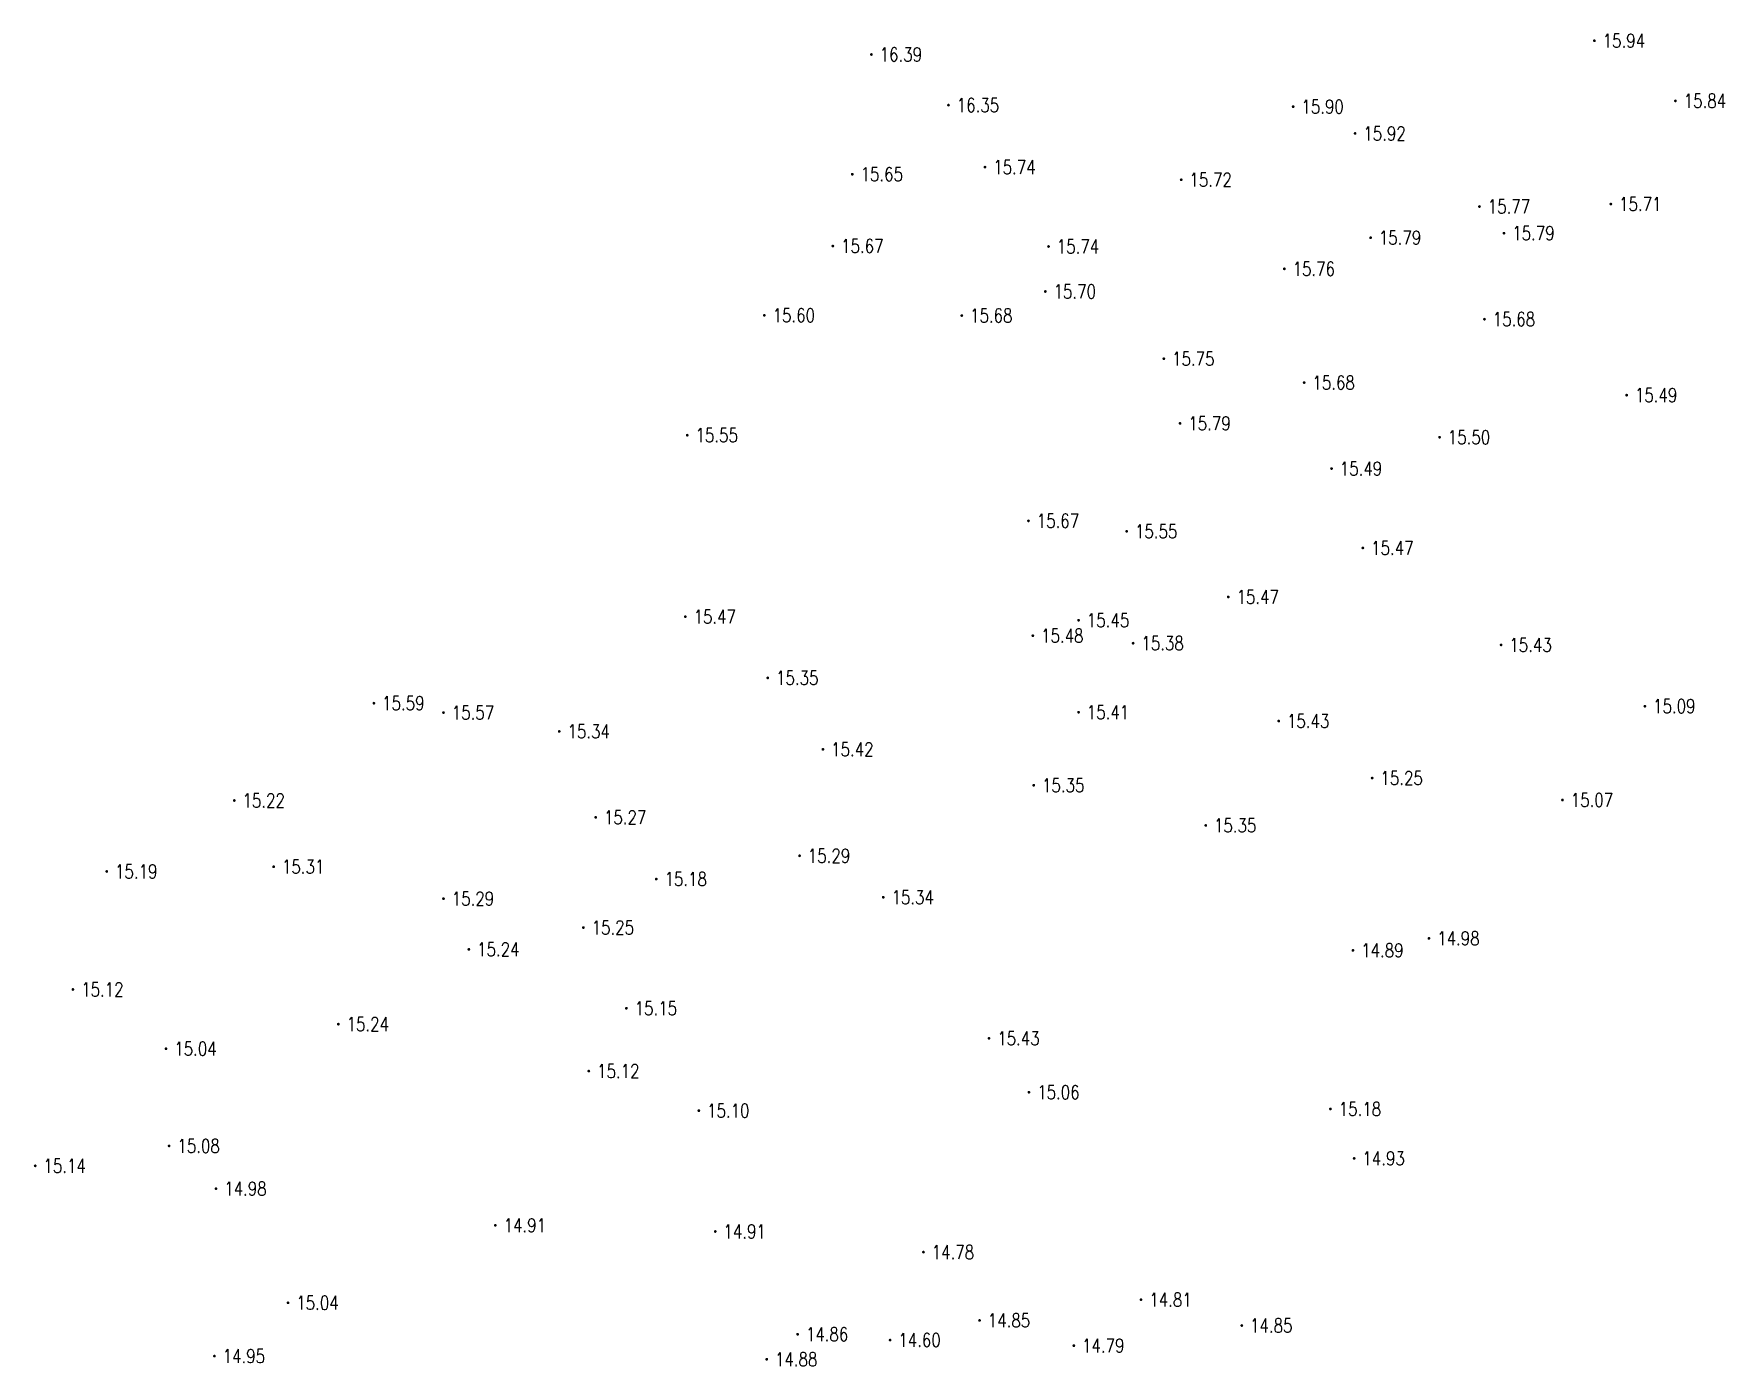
# Model space of a CAD drawing. Extents: x 476861 to 479475, y 2367369 to 2370541.
# Drawn here: x 478364.5 to 478487.5, y 2369597.2 to 2369694.1 of the extents above; entities that cross this region are included whole.
import ezdxf
from ezdxf.enums import TextEntityAlignment as Align

# ---------------------------------------------------------------- set-up
doc = ezdxf.new("R2010")
doc.units = 0
doc.header["$LTSCALE"] = 0.5
doc.layers.get('0').update_dxf_attribs({"linetype": 'CONTINUOUS'})
doc.layers.add('GCD', color=1, linetype='CONTINUOUS')
doc.styles.add('HZ', font='rs.shx', dxfattribs={"width": 0.8, "bigfont": 'hztxt.shx'})

# ---------------------------------------------------------------- blocks, each defined once
blk = doc.blocks.new('GC200')
at = {"linetype": 'Continuous', "const_width": 0.2, "flags": 128}
blk.add_lwpolyline([(-0.1, 0, 1), (0.1, 0, 1)], format="xyb", close=True, dxfattribs=at)

msp = doc.modelspace()

# ---------------------------------------------------------------- block references
at = {"layer": 'GCD', "linetype": 'Continuous'}
ref = msp.add_blockref('GC200', (478477.988, 2369693.628, 15.936), dxfattribs=dict(at, xscale=0.5, yscale=0.5, zscale=0.5))
ref.add_attrib('height', '15.94', dxfattribs={"linetype": 'Continuous', "height": 1, "style": 'HZ', "width": 0.8}).set_placement((478478.588, 2369693.628, 15.936), align=Align.MIDDLE_LEFT)
ref = msp.add_blockref('GC200', (478425.388, 2369692.626, 16.389), dxfattribs=dict(at, xscale=0.5, yscale=0.5, zscale=0.5))
ref.add_attrib('height', '16.39', dxfattribs={"linetype": 'Continuous', "height": 1, "style": 'HZ', "width": 0.8}).set_placement((478425.988, 2369692.626, 16.389), align=Align.MIDDLE_LEFT)
ref = msp.add_blockref('GC200', (478483.884, 2369689.254, 15.844), dxfattribs=dict(at, xscale=0.5, yscale=0.5, zscale=0.5))
ref.add_attrib('height', '15.84', dxfattribs={"linetype": 'Continuous', "height": 1, "style": 'HZ', "width": 0.8}).set_placement((478484.484, 2369689.254, 15.844), align=Align.MIDDLE_LEFT)
ref = msp.add_blockref('GC200', (478430.997, 2369688.942, 16.345), dxfattribs=dict(at, xscale=0.5, yscale=0.5, zscale=0.5))
ref.add_attrib('height', '16.35', dxfattribs={"linetype": 'Continuous', "height": 1, "style": 'HZ', "width": 0.8}).set_placement((478431.597, 2369688.942, 16.345), align=Align.MIDDLE_LEFT)
ref = msp.add_blockref('GC200', (478456.072, 2369688.832, 15.904), dxfattribs=dict(at, xscale=0.5, yscale=0.5, zscale=0.5))
ref.add_attrib('height', '15.90', dxfattribs={"linetype": 'Continuous', "height": 1, "style": 'HZ', "width": 0.8}).set_placement((478456.672, 2369688.832, 15.904), align=Align.MIDDLE_LEFT)
ref = msp.add_blockref('GC200', (478460.577, 2369686.884, 15.924), dxfattribs=dict(at, xscale=0.5, yscale=0.5, zscale=0.5))
ref.add_attrib('height', '15.92', dxfattribs={"linetype": 'Continuous', "height": 1, "style": 'HZ', "width": 0.8}).set_placement((478461.177, 2369686.884, 15.924), align=Align.MIDDLE_LEFT)
ref = msp.add_blockref('GC200', (478433.652, 2369684.436, 15.741), dxfattribs=dict(at, xscale=0.5, yscale=0.5, zscale=0.5))
ref.add_attrib('height', '15.74', dxfattribs={"linetype": 'Continuous', "height": 1, "style": 'HZ', "width": 0.8}).set_placement((478434.252, 2369684.436, 15.741), align=Align.MIDDLE_LEFT)
ref = msp.add_blockref('GC200', (478424, 2369683.919, 15.649), dxfattribs=dict(at, xscale=0.5, yscale=0.5, zscale=0.5))
ref.add_attrib('height', '15.65', dxfattribs={"linetype": 'Continuous', "height": 1, "style": 'HZ', "width": 0.8}).set_placement((478424.6, 2369683.919, 15.649), align=Align.MIDDLE_LEFT)
ref = msp.add_blockref('GC200', (478447.927, 2369683.516, 15.723), dxfattribs=dict(at, xscale=0.5, yscale=0.5, zscale=0.5))
ref.add_attrib('height', '15.72', dxfattribs={"linetype": 'Continuous', "height": 1, "style": 'HZ', "width": 0.8}).set_placement((478448.527, 2369683.516, 15.723), align=Align.MIDDLE_LEFT)
ref = msp.add_blockref('GC200', (478479.184, 2369681.751, 15.711), dxfattribs=dict(at, xscale=0.5, yscale=0.5, zscale=0.5))
ref.add_attrib('height', '15.71', dxfattribs={"linetype": 'Continuous', "height": 1, "style": 'HZ', "width": 0.8}).set_placement((478479.784, 2369681.751, 15.711), align=Align.MIDDLE_LEFT)
ref = msp.add_blockref('GC200', (478469.626, 2369681.571, 15.77), dxfattribs=dict(at, xscale=0.5, yscale=0.5, zscale=0.5))
ref.add_attrib('height', '15.77', dxfattribs={"linetype": 'Continuous', "height": 1, "style": 'HZ', "width": 0.8}).set_placement((478470.226, 2369681.571, 15.77), align=Align.MIDDLE_LEFT)
ref = msp.add_blockref('GC200', (478461.704, 2369679.304, 15.787), dxfattribs=dict(at, xscale=0.5, yscale=0.5, zscale=0.5))
ref.add_attrib('height', '15.79', dxfattribs={"linetype": 'Continuous', "height": 1, "style": 'HZ', "width": 0.8}).set_placement((478462.304, 2369679.304, 15.787), align=Align.MIDDLE_LEFT)
ref = msp.add_blockref('GC200', (478471.409, 2369679.631, 15.786), dxfattribs=dict(at, xscale=0.5, yscale=0.5, zscale=0.5))
ref.add_attrib('height', '15.79', dxfattribs={"linetype": 'Continuous', "height": 1, "style": 'HZ', "width": 0.8}).set_placement((478472.009, 2369679.631, 15.786), align=Align.MIDDLE_LEFT)
ref = msp.add_blockref('GC200', (478422.585, 2369678.696, 15.665), dxfattribs=dict(at, xscale=0.5, yscale=0.5, zscale=0.5))
ref.add_attrib('height', '15.67', dxfattribs={"linetype": 'Continuous', "height": 1, "style": 'HZ', "width": 0.8}).set_placement((478423.185, 2369678.696, 15.665), align=Align.MIDDLE_LEFT)
ref = msp.add_blockref('GC200', (478438.275, 2369678.664, 15.737), dxfattribs=dict(at, xscale=0.5, yscale=0.5, zscale=0.5))
ref.add_attrib('height', '15.74', dxfattribs={"linetype": 'Continuous', "height": 1, "style": 'HZ', "width": 0.8}).set_placement((478438.875, 2369678.664, 15.737), align=Align.MIDDLE_LEFT)
ref = msp.add_blockref('GC200', (478455.431, 2369677.038, 15.764), dxfattribs=dict(at, xscale=0.5, yscale=0.5, zscale=0.5))
ref.add_attrib('height', '15.76', dxfattribs={"linetype": 'Continuous', "height": 1, "style": 'HZ', "width": 0.8}).set_placement((478456.031, 2369677.038, 15.764), align=Align.MIDDLE_LEFT)
ref = msp.add_blockref('GC200', (478438.04, 2369675.393, 15.699), dxfattribs=dict(at, xscale=0.5, yscale=0.5, zscale=0.5))
ref.add_attrib('height', '15.70', dxfattribs={"linetype": 'Continuous', "height": 1, "style": 'HZ', "width": 0.8}).set_placement((478438.64, 2369675.393, 15.699), align=Align.MIDDLE_LEFT)
ref = msp.add_blockref('GC200', (478417.6, 2369673.659, 15.603), dxfattribs=dict(at, xscale=0.5, yscale=0.5, zscale=0.5))
ref.add_attrib('height', '15.60', dxfattribs={"linetype": 'Continuous', "height": 1, "style": 'HZ', "width": 0.8}).set_placement((478418.2, 2369673.659, 15.603), align=Align.MIDDLE_LEFT)
ref = msp.add_blockref('GC200', (478431.967, 2369673.643, 15.677), dxfattribs=dict(at, xscale=0.5, yscale=0.5, zscale=0.5))
ref.add_attrib('height', '15.68', dxfattribs={"linetype": 'Continuous', "height": 1, "style": 'HZ', "width": 0.8}).set_placement((478432.567, 2369673.643, 15.677), align=Align.MIDDLE_LEFT)
ref = msp.add_blockref('GC200', (478469.991, 2369673.377, 15.676), dxfattribs=dict(at, xscale=0.5, yscale=0.5, zscale=0.5))
ref.add_attrib('height', '15.68', dxfattribs={"linetype": 'Continuous', "height": 1, "style": 'HZ', "width": 0.8}).set_placement((478470.591, 2369673.377, 15.676), align=Align.MIDDLE_LEFT)
ref = msp.add_blockref('GC200', (478446.664, 2369670.501, 15.751), dxfattribs=dict(at, xscale=0.5, yscale=0.5, zscale=0.5))
ref.add_attrib('height', '15.75', dxfattribs={"linetype": 'Continuous', "height": 1, "style": 'HZ', "width": 0.8}).set_placement((478447.264, 2369670.501, 15.751), align=Align.MIDDLE_LEFT)
ref = msp.add_blockref('GC200', (478456.874, 2369668.766, 15.677), dxfattribs=dict(at, xscale=0.5, yscale=0.5, zscale=0.5))
ref.add_attrib('height', '15.68', dxfattribs={"linetype": 'Continuous', "height": 1, "style": 'HZ', "width": 0.8}).set_placement((478457.474, 2369668.766, 15.677), align=Align.MIDDLE_LEFT)
ref = msp.add_blockref('GC200', (478480.333, 2369667.854, 15.49), dxfattribs=dict(at, xscale=0.5, yscale=0.5, zscale=0.5))
ref.add_attrib('height', '15.49', dxfattribs={"linetype": 'Continuous', "height": 1, "style": 'HZ', "width": 0.8}).set_placement((478480.933, 2369667.854, 15.49), align=Align.MIDDLE_LEFT)
ref = msp.add_blockref('GC200', (478447.845, 2369665.801, 15.787), dxfattribs=dict(at, xscale=0.5, yscale=0.5, zscale=0.5))
ref.add_attrib('height', '15.79', dxfattribs={"linetype": 'Continuous', "height": 1, "style": 'HZ', "width": 0.8}).set_placement((478448.445, 2369665.801, 15.787), align=Align.MIDDLE_LEFT)
ref = msp.add_blockref('GC200', (478411.992, 2369664.943, 15.547), dxfattribs=dict(at, xscale=0.5, yscale=0.5, zscale=0.5))
ref.add_attrib('height', '15.55', dxfattribs={"linetype": 'Continuous', "height": 1, "style": 'HZ', "width": 0.8}).set_placement((478412.592, 2369664.943, 15.547), align=Align.MIDDLE_LEFT)
ref = msp.add_blockref('GC200', (478466.722, 2369664.794, 15.497), dxfattribs=dict(at, xscale=0.5, yscale=0.5, zscale=0.5))
ref.add_attrib('height', '15.50', dxfattribs={"linetype": 'Continuous', "height": 1, "style": 'HZ', "width": 0.8}).set_placement((478467.322, 2369664.794, 15.497), align=Align.MIDDLE_LEFT)
ref = msp.add_blockref('GC200', (478458.864, 2369662.514, 15.492), dxfattribs=dict(at, xscale=0.5, yscale=0.5, zscale=0.5))
ref.add_attrib('height', '15.49', dxfattribs={"linetype": 'Continuous', "height": 1, "style": 'HZ', "width": 0.8}).set_placement((478459.464, 2369662.514, 15.492), align=Align.MIDDLE_LEFT)
ref = msp.add_blockref('GC200', (478436.817, 2369658.714, 15.666), dxfattribs=dict(at, xscale=0.5, yscale=0.5, zscale=0.5))
ref.add_attrib('height', '15.67', dxfattribs={"linetype": 'Continuous', "height": 1, "style": 'HZ', "width": 0.8}).set_placement((478437.417, 2369658.714, 15.666), align=Align.MIDDLE_LEFT)
ref = msp.add_blockref('GC200', (478443.963, 2369657.951, 15.552), dxfattribs=dict(at, xscale=0.5, yscale=0.5, zscale=0.5))
ref.add_attrib('height', '15.55', dxfattribs={"linetype": 'Continuous', "height": 1, "style": 'HZ', "width": 0.8}).set_placement((478444.563, 2369657.951, 15.552), align=Align.MIDDLE_LEFT)
ref = msp.add_blockref('GC200', (478461.14, 2369656.743, 15.467), dxfattribs=dict(at, xscale=0.5, yscale=0.5, zscale=0.5))
ref.add_attrib('height', '15.47', dxfattribs={"linetype": 'Continuous', "height": 1, "style": 'HZ', "width": 0.8}).set_placement((478461.74, 2369656.743, 15.467), align=Align.MIDDLE_LEFT)
ref = msp.add_blockref('GC200', (478451.352, 2369653.182, 15.472), dxfattribs=dict(at, xscale=0.5, yscale=0.5, zscale=0.5))
ref.add_attrib('height', '15.47', dxfattribs={"linetype": 'Continuous', "height": 1, "style": 'HZ', "width": 0.8}).set_placement((478451.952, 2369653.182, 15.472), align=Align.MIDDLE_LEFT)
ref = msp.add_blockref('GC200', (478411.854, 2369651.748, 15.473), dxfattribs=dict(at, xscale=0.5, yscale=0.5, zscale=0.5))
ref.add_attrib('height', '15.47', dxfattribs={"linetype": 'Continuous', "height": 1, "style": 'HZ', "width": 0.8}).set_placement((478412.454, 2369651.748, 15.473), align=Align.MIDDLE_LEFT)
ref = msp.add_blockref('GC200', (478440.46, 2369651.487, 15.454), dxfattribs=dict(at, xscale=0.5, yscale=0.5, zscale=0.5))
ref.add_attrib('height', '15.45', dxfattribs={"linetype": 'Continuous', "height": 1, "style": 'HZ', "width": 0.8}).set_placement((478441.06, 2369651.487, 15.454), align=Align.MIDDLE_LEFT)
ref = msp.add_blockref('GC200', (478437.133, 2369650.36, 15.482), dxfattribs=dict(at, xscale=0.5, yscale=0.5, zscale=0.5))
ref.add_attrib('height', '15.48', dxfattribs={"linetype": 'Continuous', "height": 1, "style": 'HZ', "width": 0.8}).set_placement((478437.733, 2369650.36, 15.482), align=Align.MIDDLE_LEFT)
ref = msp.add_blockref('GC200', (478444.43, 2369649.817, 15.379), dxfattribs=dict(at, xscale=0.5, yscale=0.5, zscale=0.5))
ref.add_attrib('height', '15.38', dxfattribs={"linetype": 'Continuous', "height": 1, "style": 'HZ', "width": 0.8}).set_placement((478445.03, 2369649.817, 15.379), align=Align.MIDDLE_LEFT)
ref = msp.add_blockref('GC200', (478471.199, 2369649.693, 15.432), dxfattribs=dict(at, xscale=0.5, yscale=0.5, zscale=0.5))
ref.add_attrib('height', '15.43', dxfattribs={"linetype": 'Continuous', "height": 1, "style": 'HZ', "width": 0.8}).set_placement((478471.799, 2369649.693, 15.432), align=Align.MIDDLE_LEFT)
ref = msp.add_blockref('GC200', (478417.851, 2369647.296, 15.351), dxfattribs=dict(at, xscale=0.5, yscale=0.5, zscale=0.5))
ref.add_attrib('height', '15.35', dxfattribs={"linetype": 'Continuous', "height": 1, "style": 'HZ', "width": 0.8}).set_placement((478418.451, 2369647.296, 15.351), align=Align.MIDDLE_LEFT)
ref = msp.add_blockref('GC200', (478389.195, 2369645.454, 15.594), dxfattribs=dict(at, xscale=0.5, yscale=0.5, zscale=0.5))
ref.add_attrib('height', '15.59', dxfattribs={"linetype": 'Continuous', "height": 1, "style": 'HZ', "width": 0.8}).set_placement((478389.795, 2369645.454, 15.594), align=Align.MIDDLE_LEFT)
ref = msp.add_blockref('GC200', (478394.258, 2369644.77, 15.57), dxfattribs=dict(at, xscale=0.5, yscale=0.5, zscale=0.5))
ref.add_attrib('height', '15.57', dxfattribs={"linetype": 'Continuous', "height": 1, "style": 'HZ', "width": 0.8}).set_placement((478394.858, 2369644.77, 15.57), align=Align.MIDDLE_LEFT)
ref = msp.add_blockref('GC200', (478440.459, 2369644.798, 15.408), dxfattribs=dict(at, xscale=0.5, yscale=0.5, zscale=0.5))
ref.add_attrib('height', '15.41', dxfattribs={"linetype": 'Continuous', "height": 1, "style": 'HZ', "width": 0.8}).set_placement((478441.059, 2369644.798, 15.408), align=Align.MIDDLE_LEFT)
ref = msp.add_blockref('GC200', (478481.658, 2369645.235, 15.087), dxfattribs=dict(at, xscale=0.5, yscale=0.5, zscale=0.5))
ref.add_attrib('height', '15.09', dxfattribs={"linetype": 'Continuous', "height": 1, "style": 'HZ', "width": 0.8}).set_placement((478482.258, 2369645.235, 15.087), align=Align.MIDDLE_LEFT)
ref = msp.add_blockref('GC200', (478455.022, 2369644.155, 15.429), dxfattribs=dict(at, xscale=0.5, yscale=0.5, zscale=0.5))
ref.add_attrib('height', '15.43', dxfattribs={"linetype": 'Continuous', "height": 1, "style": 'HZ', "width": 0.8}).set_placement((478455.622, 2369644.155, 15.429), align=Align.MIDDLE_LEFT)
ref = msp.add_blockref('GC200', (478402.681, 2369643.401, 15.335), dxfattribs=dict(at, xscale=0.5, yscale=0.5, zscale=0.5))
ref.add_attrib('height', '15.34', dxfattribs={"linetype": 'Continuous', "height": 1, "style": 'HZ', "width": 0.8}).set_placement((478403.281, 2369643.401, 15.335), align=Align.MIDDLE_LEFT)
ref = msp.add_blockref('GC200', (478421.861, 2369642.099, 15.418), dxfattribs=dict(at, xscale=0.5, yscale=0.5, zscale=0.5))
ref.add_attrib('height', '15.42', dxfattribs={"linetype": 'Continuous', "height": 1, "style": 'HZ', "width": 0.8}).set_placement((478422.461, 2369642.099, 15.418), align=Align.MIDDLE_LEFT)
ref = msp.add_blockref('GC200', (478461.821, 2369640.01, 15.247), dxfattribs=dict(at, xscale=0.5, yscale=0.5, zscale=0.5))
ref.add_attrib('height', '15.25', dxfattribs={"linetype": 'Continuous', "height": 1, "style": 'HZ', "width": 0.8}).set_placement((478462.421, 2369640.01, 15.247), align=Align.MIDDLE_LEFT)
ref = msp.add_blockref('GC200', (478437.2, 2369639.484, 15.348), dxfattribs=dict(at, xscale=0.5, yscale=0.5, zscale=0.5))
ref.add_attrib('height', '15.35', dxfattribs={"linetype": 'Continuous', "height": 1, "style": 'HZ', "width": 0.8}).set_placement((478437.8, 2369639.484, 15.348), align=Align.MIDDLE_LEFT)
ref = msp.add_blockref('GC200', (478379.036, 2369638.379, 15.218), dxfattribs=dict(at, xscale=0.5, yscale=0.5, zscale=0.5))
ref.add_attrib('height', '15.22', dxfattribs={"linetype": 'Continuous', "height": 1, "style": 'HZ', "width": 0.8}).set_placement((478379.636, 2369638.379, 15.218), align=Align.MIDDLE_LEFT)
ref = msp.add_blockref('GC200', (478475.664, 2369638.414, 15.069), dxfattribs=dict(at, xscale=0.5, yscale=0.5, zscale=0.5))
ref.add_attrib('height', '15.07', dxfattribs={"linetype": 'Continuous', "height": 1, "style": 'HZ', "width": 0.8}).set_placement((478476.264, 2369638.414, 15.069), align=Align.MIDDLE_LEFT)
ref = msp.add_blockref('GC200', (478405.332, 2369637.15, 15.271), dxfattribs=dict(at, xscale=0.5, yscale=0.5, zscale=0.5))
ref.add_attrib('height', '15.27', dxfattribs={"linetype": 'Continuous', "height": 1, "style": 'HZ', "width": 0.8}).set_placement((478405.932, 2369637.15, 15.271), align=Align.MIDDLE_LEFT)
ref = msp.add_blockref('GC200', (478449.712, 2369636.565, 15.345), dxfattribs=dict(at, xscale=0.5, yscale=0.5, zscale=0.5))
ref.add_attrib('height', '15.35', dxfattribs={"linetype": 'Continuous', "height": 1, "style": 'HZ', "width": 0.8}).set_placement((478450.312, 2369636.565, 15.345), align=Align.MIDDLE_LEFT)
ref = msp.add_blockref('GC200', (478420.163, 2369634.357, 15.293), dxfattribs=dict(at, xscale=0.5, yscale=0.5, zscale=0.5))
ref.add_attrib('height', '15.29', dxfattribs={"linetype": 'Continuous', "height": 1, "style": 'HZ', "width": 0.8}).set_placement((478420.763, 2369634.357, 15.293), align=Align.MIDDLE_LEFT)
ref = msp.add_blockref('GC200', (478369.762, 2369633.218, 15.185), dxfattribs=dict(at, xscale=0.5, yscale=0.5, zscale=0.5))
ref.add_attrib('height', '15.19', dxfattribs={"linetype": 'Continuous', "height": 1, "style": 'HZ', "width": 0.8}).set_placement((478370.362, 2369633.218, 15.185), align=Align.MIDDLE_LEFT)
ref = msp.add_blockref('GC200', (478381.903, 2369633.56, 15.312), dxfattribs=dict(at, xscale=0.5, yscale=0.5, zscale=0.5))
ref.add_attrib('height', '15.31', dxfattribs={"linetype": 'Continuous', "height": 1, "style": 'HZ', "width": 0.8}).set_placement((478382.503, 2369633.56, 15.312), align=Align.MIDDLE_LEFT)
ref = msp.add_blockref('GC200', (478409.738, 2369632.664, 15.184), dxfattribs=dict(at, xscale=0.5, yscale=0.5, zscale=0.5))
ref.add_attrib('height', '15.18', dxfattribs={"linetype": 'Continuous', "height": 1, "style": 'HZ', "width": 0.8}).set_placement((478410.338, 2369632.664, 15.184), align=Align.MIDDLE_LEFT)
ref = msp.add_blockref('GC200', (478394.258, 2369631.238, 15.286), dxfattribs=dict(at, xscale=0.5, yscale=0.5, zscale=0.5))
ref.add_attrib('height', '15.29', dxfattribs={"linetype": 'Continuous', "height": 1, "style": 'HZ', "width": 0.8}).set_placement((478394.858, 2369631.238, 15.286), align=Align.MIDDLE_LEFT)
ref = msp.add_blockref('GC200', (478426.254, 2369631.34, 15.339), dxfattribs=dict(at, xscale=0.5, yscale=0.5, zscale=0.5))
ref.add_attrib('height', '15.34', dxfattribs={"linetype": 'Continuous', "height": 1, "style": 'HZ', "width": 0.8}).set_placement((478426.854, 2369631.34, 15.339), align=Align.MIDDLE_LEFT)
ref = msp.add_blockref('GC200', (478404.435, 2369629.14, 15.249), dxfattribs=dict(at, xscale=0.5, yscale=0.5, zscale=0.5))
ref.add_attrib('height', '15.25', dxfattribs={"linetype": 'Continuous', "height": 1, "style": 'HZ', "width": 0.8}).set_placement((478405.035, 2369629.14, 15.249), align=Align.MIDDLE_LEFT)
ref = msp.add_blockref('GC200', (478396.103, 2369627.553, 15.244), dxfattribs=dict(at, xscale=0.5, yscale=0.5, zscale=0.5))
ref.add_attrib('height', '15.24', dxfattribs={"linetype": 'Continuous', "height": 1, "style": 'HZ', "width": 0.8}).set_placement((478396.703, 2369627.553, 15.244), align=Align.MIDDLE_LEFT)
ref = msp.add_blockref('GC200', (478460.419, 2369627.481, 14.886), dxfattribs=dict(at, xscale=0.5, yscale=0.5, zscale=0.5))
ref.add_attrib('height', '14.89', dxfattribs={"linetype": 'Continuous', "height": 1, "style": 'HZ', "width": 0.8}).set_placement((478461.019, 2369627.481, 14.886), align=Align.MIDDLE_LEFT)
ref = msp.add_blockref('GC200', (478465.949, 2369628.353, 14.98), dxfattribs=dict(at, xscale=0.5, yscale=0.5, zscale=0.5))
ref.add_attrib('height', '14.98', dxfattribs={"linetype": 'Continuous', "height": 1, "style": 'HZ', "width": 0.8}).set_placement((478466.549, 2369628.353, 14.98), align=Align.MIDDLE_LEFT)
ref = msp.add_blockref('GC200', (478367.301, 2369624.637, 15.117), dxfattribs=dict(at, xscale=0.5, yscale=0.5, zscale=0.5))
ref.add_attrib('height', '15.12', dxfattribs={"linetype": 'Continuous', "height": 1, "style": 'HZ', "width": 0.8}).set_placement((478367.901, 2369624.637, 15.117), align=Align.MIDDLE_LEFT)
ref = msp.add_blockref('GC200', (478407.565, 2369623.269, 15.148), dxfattribs=dict(at, xscale=0.5, yscale=0.5, zscale=0.5))
ref.add_attrib('height', '15.15', dxfattribs={"linetype": 'Continuous', "height": 1, "style": 'HZ', "width": 0.8}).set_placement((478408.165, 2369623.269, 15.148), align=Align.MIDDLE_LEFT)
ref = msp.add_blockref('GC200', (478386.607, 2369622.115, 15.236), dxfattribs=dict(at, xscale=0.5, yscale=0.5, zscale=0.5))
ref.add_attrib('height', '15.24', dxfattribs={"linetype": 'Continuous', "height": 1, "style": 'HZ', "width": 0.8}).set_placement((478387.207, 2369622.115, 15.236), align=Align.MIDDLE_LEFT)
ref = msp.add_blockref('GC200', (478374.072, 2369620.326, 15.038), dxfattribs=dict(at, xscale=0.5, yscale=0.5, zscale=0.5))
ref.add_attrib('height', '15.04', dxfattribs={"linetype": 'Continuous', "height": 1, "style": 'HZ', "width": 0.8}).set_placement((478374.672, 2369620.326, 15.038), align=Align.MIDDLE_LEFT)
ref = msp.add_blockref('GC200', (478433.945, 2369621.082, 15.429), dxfattribs=dict(at, xscale=0.5, yscale=0.5, zscale=0.5))
ref.add_attrib('height', '15.43', dxfattribs={"linetype": 'Continuous', "height": 1, "style": 'HZ', "width": 0.8}).set_placement((478434.545, 2369621.082, 15.429), align=Align.MIDDLE_LEFT)
ref = msp.add_blockref('GC200', (478404.831, 2369618.7, 15.117), dxfattribs=dict(at, xscale=0.5, yscale=0.5, zscale=0.5))
ref.add_attrib('height', '15.12', dxfattribs={"linetype": 'Continuous', "height": 1, "style": 'HZ', "width": 0.8}).set_placement((478405.431, 2369618.7, 15.117), align=Align.MIDDLE_LEFT)
ref = msp.add_blockref('GC200', (478436.85, 2369617.164, 15.056), dxfattribs=dict(at, xscale=0.5, yscale=0.5, zscale=0.5))
ref.add_attrib('height', '15.06', dxfattribs={"linetype": 'Continuous', "height": 1, "style": 'HZ', "width": 0.8}).set_placement((478437.45, 2369617.164, 15.056), align=Align.MIDDLE_LEFT)
ref = msp.add_blockref('GC200', (478412.835, 2369615.824, 15.095), dxfattribs=dict(at, xscale=0.5, yscale=0.5, zscale=0.5))
ref.add_attrib('height', '15.10', dxfattribs={"linetype": 'Continuous', "height": 1, "style": 'HZ', "width": 0.8}).set_placement((478413.435, 2369615.824, 15.095), align=Align.MIDDLE_LEFT)
ref = msp.add_blockref('GC200', (478458.785, 2369615.946, 15.18), dxfattribs=dict(at, xscale=0.5, yscale=0.5, zscale=0.5))
ref.add_attrib('height', '15.18', dxfattribs={"linetype": 'Continuous', "height": 1, "style": 'HZ', "width": 0.8}).set_placement((478459.385, 2369615.946, 15.18), align=Align.MIDDLE_LEFT)
ref = msp.add_blockref('GC200', (478374.299, 2369613.262, 15.076), dxfattribs=dict(at, xscale=0.5, yscale=0.5, zscale=0.5))
ref.add_attrib('height', '15.08', dxfattribs={"linetype": 'Continuous', "height": 1, "style": 'HZ', "width": 0.8}).set_placement((478374.899, 2369613.262, 15.076), align=Align.MIDDLE_LEFT)
ref = msp.add_blockref('GC200', (478364.556, 2369611.812, 15.144), dxfattribs=dict(at, xscale=0.5, yscale=0.5, zscale=0.5))
ref.add_attrib('height', '15.14', dxfattribs={"linetype": 'Continuous', "height": 1, "style": 'HZ', "width": 0.8}).set_placement((478365.156, 2369611.812, 15.144), align=Align.MIDDLE_LEFT)
ref = msp.add_blockref('GC200', (478460.51, 2369612.352, 14.928), dxfattribs=dict(at, xscale=0.5, yscale=0.5, zscale=0.5))
ref.add_attrib('height', '14.93', dxfattribs={"linetype": 'Continuous', "height": 1, "style": 'HZ', "width": 0.8}).set_placement((478461.11, 2369612.352, 14.928), align=Align.MIDDLE_LEFT)
ref = msp.add_blockref('GC200', (478377.707, 2369610.153, 14.976), dxfattribs=dict(at, xscale=0.5, yscale=0.5, zscale=0.5))
ref.add_attrib('height', '14.98', dxfattribs={"linetype": 'Continuous', "height": 1, "style": 'HZ', "width": 0.8}).set_placement((478378.307, 2369610.153, 14.976), align=Align.MIDDLE_LEFT)
ref = msp.add_blockref('GC200', (478398.03, 2369607.488, 14.909), dxfattribs=dict(at, xscale=0.5, yscale=0.5, zscale=0.5))
ref.add_attrib('height', '14.91', dxfattribs={"linetype": 'Continuous', "height": 1, "style": 'HZ', "width": 0.8}).set_placement((478398.63, 2369607.488, 14.909), align=Align.MIDDLE_LEFT)
ref = msp.add_blockref('GC200', (478414.028, 2369607.038, 14.91), dxfattribs=dict(at, xscale=0.5, yscale=0.5, zscale=0.5))
ref.add_attrib('height', '14.91', dxfattribs={"linetype": 'Continuous', "height": 1, "style": 'HZ', "width": 0.8}).set_placement((478414.628, 2369607.038, 14.91), align=Align.MIDDLE_LEFT)
ref = msp.add_blockref('GC200', (478429.177, 2369605.537, 14.782), dxfattribs=dict(at, xscale=0.5, yscale=0.5, zscale=0.5))
ref.add_attrib('height', '14.78', dxfattribs={"linetype": 'Continuous', "height": 1, "style": 'HZ', "width": 0.8}).set_placement((478429.777, 2369605.537, 14.782), align=Align.MIDDLE_LEFT)
ref = msp.add_blockref('GC200', (478382.948, 2369601.853, 15.041), dxfattribs=dict(at, xscale=0.5, yscale=0.5, zscale=0.5))
ref.add_attrib('height', '15.04', dxfattribs={"linetype": 'Continuous', "height": 1, "style": 'HZ', "width": 0.8}).set_placement((478383.548, 2369601.853, 15.041), align=Align.MIDDLE_LEFT)
ref = msp.add_blockref('GC200', (478445.007, 2369602.08, 14.814), dxfattribs=dict(at, xscale=0.5, yscale=0.5, zscale=0.5))
ref.add_attrib('height', '14.81', dxfattribs={"linetype": 'Continuous', "height": 1, "style": 'HZ', "width": 0.8}).set_placement((478445.607, 2369602.08, 14.814), align=Align.MIDDLE_LEFT)
ref = msp.add_blockref('GC200', (478433.256, 2369600.571, 14.846), dxfattribs=dict(at, xscale=0.5, yscale=0.5, zscale=0.5))
ref.add_attrib('height', '14.85', dxfattribs={"linetype": 'Continuous', "height": 1, "style": 'HZ', "width": 0.8}).set_placement((478433.856, 2369600.571, 14.846), align=Align.MIDDLE_LEFT)
ref = msp.add_blockref('GC200', (478420.02, 2369599.564, 14.855), dxfattribs=dict(at, xscale=0.5, yscale=0.5, zscale=0.5))
ref.add_attrib('height', '14.86', dxfattribs={"linetype": 'Continuous', "height": 1, "style": 'HZ', "width": 0.8}).set_placement((478420.62, 2369599.564, 14.855), align=Align.MIDDLE_LEFT)
ref = msp.add_blockref('GC200', (478452.337, 2369600.201, 14.849), dxfattribs=dict(at, xscale=0.5, yscale=0.5, zscale=0.5))
ref.add_attrib('height', '14.85', dxfattribs={"linetype": 'Continuous', "height": 1, "style": 'HZ', "width": 0.8}).set_placement((478452.937, 2369600.201, 14.849), align=Align.MIDDLE_LEFT)
ref = msp.add_blockref('GC200', (478377.593, 2369597.975, 14.954), dxfattribs=dict(at, xscale=0.5, yscale=0.5, zscale=0.5))
ref.add_attrib('height', '14.95', dxfattribs={"linetype": 'Continuous', "height": 1, "style": 'HZ', "width": 0.8}).set_placement((478378.193, 2369597.975, 14.954), align=Align.MIDDLE_LEFT)
ref = msp.add_blockref('GC200', (478426.751, 2369599.141, 14.596), dxfattribs=dict(at, xscale=0.5, yscale=0.5, zscale=0.5))
ref.add_attrib('height', '14.60', dxfattribs={"linetype": 'Continuous', "height": 1, "style": 'HZ', "width": 0.8}).set_placement((478427.351, 2369599.141, 14.596), align=Align.MIDDLE_LEFT)
ref = msp.add_blockref('GC200', (478440.116, 2369598.734, 14.788), dxfattribs=dict(at, xscale=0.5, yscale=0.5, zscale=0.5))
ref.add_attrib('height', '14.79', dxfattribs={"linetype": 'Continuous', "height": 1, "style": 'HZ', "width": 0.8}).set_placement((478440.716, 2369598.734, 14.788), align=Align.MIDDLE_LEFT)
ref = msp.add_blockref('GC200', (478417.775, 2369597.745, 14.875), dxfattribs=dict(at, xscale=0.5, yscale=0.5, zscale=0.5))
ref.add_attrib('height', '14.88', dxfattribs={"linetype": 'Continuous', "height": 1, "style": 'HZ', "width": 0.8}).set_placement((478418.375, 2369597.745, 14.875), align=Align.MIDDLE_LEFT)

doc.saveas('drawing.dxf')
